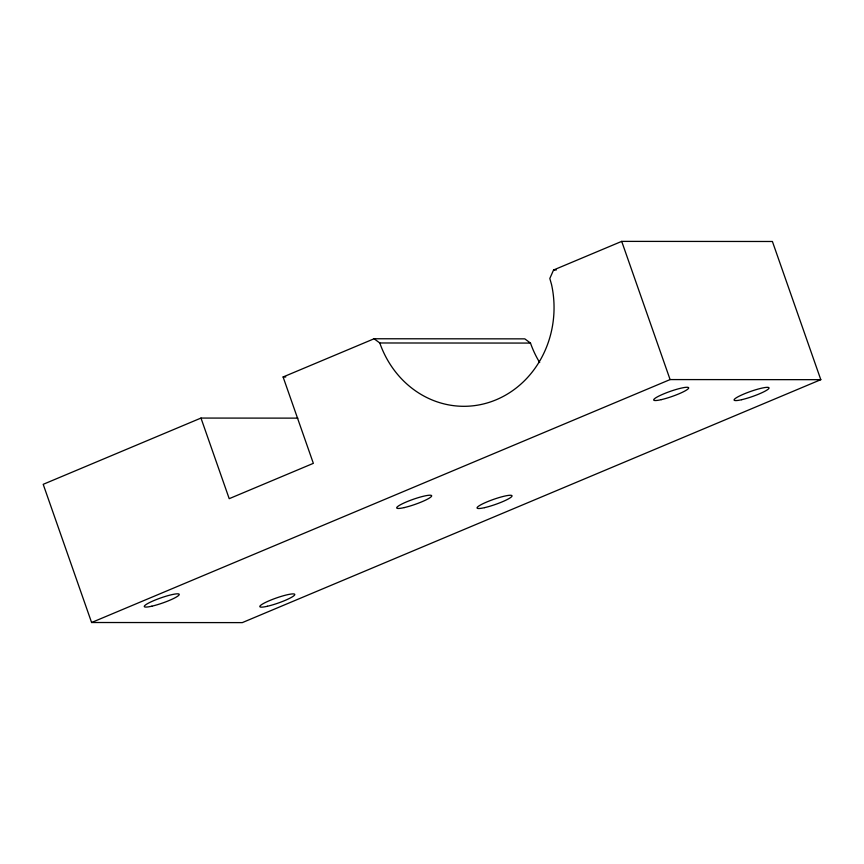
<?xml version="1.0" encoding="UTF-8"?>
<svg xmlns="http://www.w3.org/2000/svg" width="864" height="864" viewBox="0 0 864 864"><rect width="100%" height="100%" fill="white"/><g stroke="black" fill="none" stroke-linecap="round" stroke-linejoin="round"><path stroke-width="1.3" d="M553.576 269.989L549.817 278.467L551.567 284.634A98.669 90.115 -90 0 1 490.622 401.879A98.669 90.115 -90 0 1 379.782 342.976L374.101 338.764L283.1 376.974L313.351 463.342L229.208 498.679L200.977 418.068L43.2 484.326L91.595 622.512L242.298 622.62L820.8 379.674L772.405 241.488L621.702 241.38L553.576 269.989L556.276 269.989M91.595 622.512L670.097 379.577L820.8 379.674M374.101 338.764L524.804 338.861L530.485 343.073A98.669 90.115 -90 0 0 539.687 362.545M379.782 342.976L530.485 343.073M283.1 376.974L285.79 376.974M200.977 418.068L297.853 418.133M621.702 241.38L670.097 379.577M404.276 507.578A18.5 2.7 -19.3 0 0 431.611 496.109A18.5 2.7 -19.3 0 0 406.642 501.833A18.5 2.7 -19.3 0 0 404.276 507.578M484.65 507.632A18.5 2.7 -19.3 0 0 511.985 496.163A18.5 2.7 -19.3 0 0 487.015 501.887A18.5 2.7 -19.3 0 0 484.65 507.632M661.306 399.643A18.5 2.7 -19.3 0 0 688.63 388.174A18.5 2.7 -19.3 0 0 663.66 393.898A18.5 2.7 -19.3 0 0 661.306 399.643M741.679 399.697A18.5 2.7 -19.3 0 0 769.003 388.217A18.5 2.7 -19.3 0 0 744.044 393.952A18.5 2.7 -19.3 0 0 741.679 399.697M267.408 606.258A18.5 2.7 -19.3 0 0 294.732 594.788A18.5 2.7 -19.3 0 0 269.773 600.512A18.5 2.7 -19.3 0 0 267.408 606.258M151.87 606.182A18.5 2.7 -19.3 0 0 179.194 594.713A18.5 2.7 -19.3 0 0 154.235 600.437A18.5 2.7 -19.3 0 0 151.87 606.182"/></g></svg>
